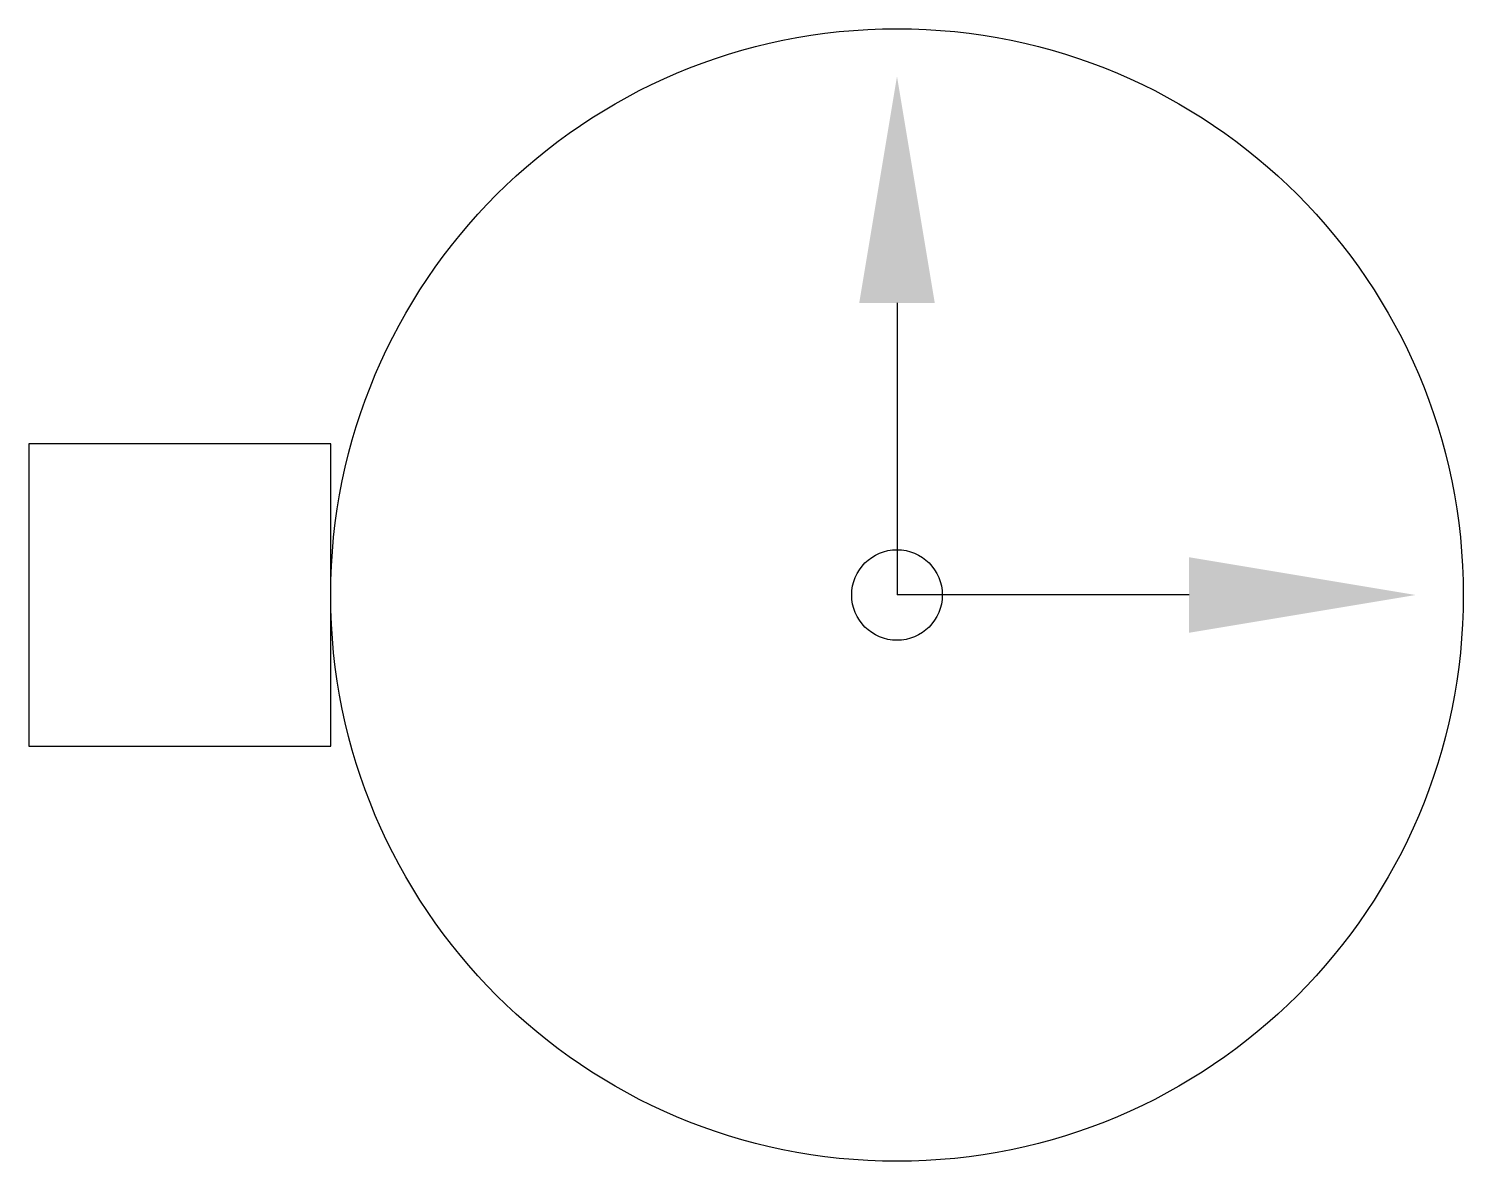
# Model space of a CAD drawing. Header units: millimetres. Extents: x -3108.548 to -3108.168, y 3734.44 to 3734.74.
import ezdxf

# ---------------------------------------------------------------- set-up
doc = ezdxf.new("R2010")
doc.units = ezdxf.units.MM
doc.header["$LTSCALE"] = 10
doc.layers.add('Ele_tomadas', color=2, linetype='Continuous')

msp = doc.modelspace()

# ---------------------------------------------------------------- linework, layer by layer
at = {"layer": 'Ele_tomadas', "color": 1}
for p in [(-3108.31766, 3734.66784), (-3108.24029, 3734.59047)]:
    msp.add_line(p, (-3108.31766, 3734.59047), dxfattribs=at)
at = {"layer": 'Ele_tomadas', "color": 3}
msp.add_lwpolyline([(-3108.54766, 3734.55047), (-3108.46766, 3734.55047), (-3108.46766, 3734.63047), (-3108.54766, 3734.63047)], close=True, dxfattribs=at)
at = {"layer": 'Ele_tomadas', "color": 4, "linetype": 'Continuous'}
msp.add_circle((-3108.31766, 3734.59047), 0.15, dxfattribs=at)
at = {"layer": 'Ele_tomadas', "color": 1}
msp.add_circle((-3108.31766, 3734.59047), 0.012, dxfattribs=at)
for points in [[(-3108.32766, 3734.66784), (-3108.30766, 3734.66784), (-3108.31766, 3734.72784)], [(-3108.24029, 3734.60047), (-3108.24029, 3734.58047), (-3108.18029, 3734.59047)]]:
    msp.add_solid(points, dxfattribs=at)

doc.saveas('drawing.dxf')
